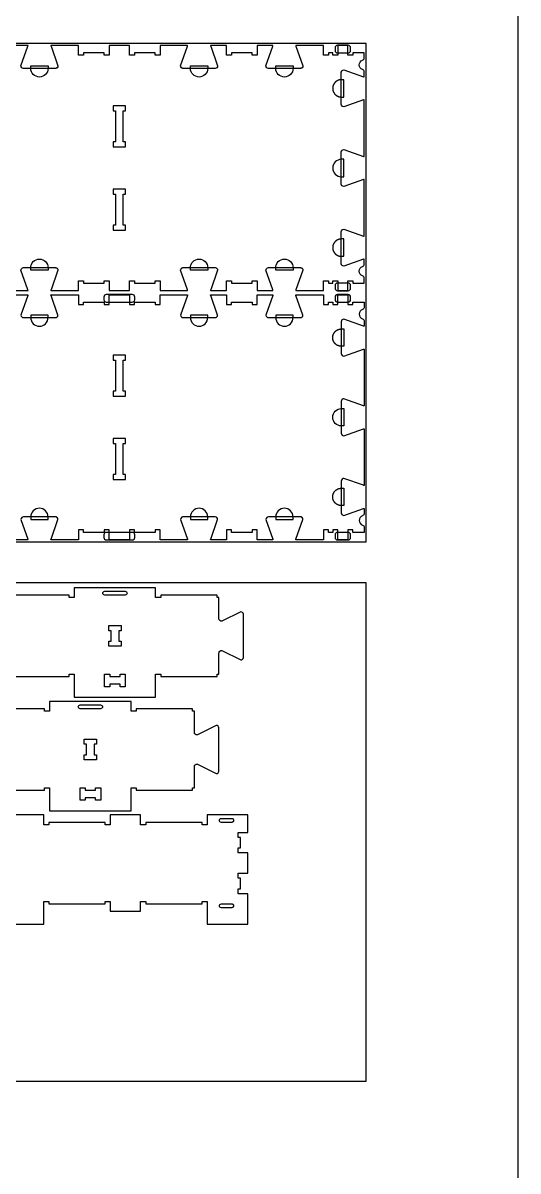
# Model space of a CAD drawing. Extents: x 0 to 4485, y 0 to 10771.
# Drawn here: x 1971 to 3183, y 2810 to 5619 of the extents above; entities that cross this region are included whole.
import ezdxf

# ---------------------------------------------------------------- set-up
doc = ezdxf.new("R2010")
doc.units = 0
for name, color, linetype in [('0_SHEET_SPRUCEPLY_2440X122', 1, 'CONTINUOUS'), ('3_ANYTOOL_CUTTHROUGH_INSID', 4, 'CONTINUOUS'), ('4_ANYTOOL_CUTTHROUGH_OUTSI', 5, 'CONTINUOUS'), ('5_ANYTOOL_HALF_MILL_9MM_IN', 3, 'CONTINUOUS'), ('DONOTCUT', 7, 'CONTINUOUS')]:
    doc.layers.add(name, color=color, linetype=linetype)

msp = doc.modelspace()

# ---------------------------------------------------------------- linework, layer by layer
at = {"layer": '0_SHEET_SPRUCEPLY_2440X122'}
for points in [[(371.7, 5569.4), (371.7, 4349.4), (2811.7, 4349.4), (2811.7, 5569.4)], [(371.7, 4249.4), (371.7, 3029.4), (2811.7, 3029.4), (2811.7, 4249.4)]]:
    msp.add_lwpolyline(points, close=True, dxfattribs=at)
at = {"layer": '3_ANYTOOL_CUTTHROUGH_INSID', "color": 4}
for points in [[(2221.7, 5416.7), (2191.5, 5416.7), (2191.5, 5404.2), (2197.5, 5404.2), (2197.5, 5328.7), (2191.5, 5328.7), (2191.5, 5316.2), (2222, 5316.2), (2222, 5328.7), (2216, 5328.7), (2216, 5404.2), (2222, 5404.2), (2222, 5416.7)], [(2191.7, 5112.2), (2222, 5112.2), (2222, 5124.7), (2216, 5124.7), (2216, 5200.2), (2222, 5200.2), (2222, 5212.7), (2191.5, 5212.7), (2191.5, 5200.2), (2197.5, 5200.2), (2197.5, 5124.7), (2191.5, 5124.7), (2191.5, 5112.2)], [(2191.5, 4806.4), (2191.5, 4794.2), (2197.5, 4794.2), (2197.5, 4718.7), (2191.5, 4718.7), (2191.5, 4706.2), (2222, 4706.2), (2222, 4718.7), (2216, 4718.7), (2216, 4794.2), (2222, 4794.2), (2222, 4806.7), (2191.5, 4806.7)], [(2222, 4502.4), (2222, 4514.7), (2216, 4514.7), (2216, 4590.2), (2222, 4590.2), (2222, 4602.7), (2191.5, 4602.7), (2191.5, 4590.2), (2197.5, 4590.2), (2197.5, 4514.7), (2191.5, 4514.7), (2191.5, 4502.2), (2222, 4502.2)], [(2186.7, 4106.6), (2186.7, 4132.1), (2180.7, 4132.1), (2180.7, 4144.6), (2211.2, 4144.6), (2211.2, 4132.1), (2205.2, 4132.1), (2205.2, 4106.6), (2211.2, 4106.6), (2211.2, 4094.1), (2180.7, 4094.1), (2180.7, 4106.6)], [(2208.7, 4001.1), (2183.2, 4001.1), (2183.2, 3995.1), (2170.7, 3995.1), (2170.7, 4025.6), (2183.2, 4025.6), (2183.2, 4019.6), (2208.7, 4019.6), (2208.7, 4025.6), (2221.2, 4025.6), (2221.2, 3995.1), (2208.7, 3995.1)], [(2126.6, 3828.6), (2126.6, 3854.1), (2120.6, 3854.1), (2120.6, 3866.6), (2151.1, 3866.6), (2151.1, 3854.1), (2145.1, 3854.1), (2145.1, 3828.6), (2151.1, 3828.6), (2151.1, 3816.1), (2120.6, 3816.1), (2120.6, 3828.6)], [(2148.6, 3723.1), (2123.1, 3723.1), (2123.1, 3717.1), (2110.6, 3717.1), (2110.6, 3747.6), (2123.1, 3747.6), (2123.1, 3741.6), (2148.6, 3741.6), (2148.6, 3747.6), (2161.1, 3747.6), (2161.1, 3717.1), (2148.6, 3717.1)]]:
    msp.add_lwpolyline(points, close=True, dxfattribs=at)
for points in [[(2171, 4228.6), (2221, 4228.6, -1), (2221, 4219.1), (2171, 4219.1, -1)], [(2110.8, 3950.6), (2160.8, 3950.6, -1), (2160.8, 3941.1), (2110.8, 3941.1, -1)], [(2456.7, 3672.6), (2482.4, 3672.6), (2482.5, 3672.6), (2482.6, 3672.6), (2482.7, 3672.6), (2482.8, 3672.6), (2482.9, 3672.6), (2483, 3672.6), (2483.1, 3672.5), (2483.2, 3672.5), (2483.3, 3672.5), (2483.4, 3672.5), (2483.5, 3672.4), (2483.6, 3672.4), (2483.7, 3672.4), (2483.8, 3672.3), (2483.9, 3672.3), (2484, 3672.3), (2484.1, 3672.2), (2484.2, 3672.2), (2484.3, 3672.1), (2484.4, 3672.1), (2484.5, 3672), (2484.5, 3671.9), (2484.6, 3671.9), (2484.7, 3671.8), (2484.8, 3671.7), (2484.9, 3671.7), (2485, 3671.6), (2485, 3671.5), (2485.1, 3671.4), (2485.2, 3671.3), (2485.3, 3671.3), (2485.3, 3671.2), (2485.4, 3671.1), (2485.5, 3671), (2485.6, 3670.9), (2485.6, 3670.8), (2485.7, 3670.7), (2485.7, 3670.6), (2485.8, 3670.5), (2485.8, 3670.4), (2485.9, 3670.3), (2485.9, 3670.2), (2486, 3670.1), (2486, 3670), (2486.1, 3669.9), (2486.1, 3669.8), (2486.2, 3669.7), (2486.2, 3669.6), (2486.2, 3669.5), (2486.3, 3669.4), (2486.3, 3669.3), (2486.3, 3669.2), (2486.3, 3669), (2486.4, 3668.9), (2486.4, 3668.8), (2486.4, 3668.7), (2486.4, 3668.6), (2486.4, 3668.5), (2486.4, 3668.4), (2486.4, 3668.3), (2486.4, 3668.2), (2486.4, 3668.1), (2486.5, 3668), (2486.5, 3667.9), (2486.5, 3667.8), (2486.4, 3667.6), (2486.4, 3667.5), (2486.4, 3667.4), (2486.4, 3667.3), (2486.4, 3667.2), (2486.4, 3667.1), (2486.4, 3667), (2486.4, 3666.9), (2486.4, 3666.8), (2486.3, 3666.7), (2486.3, 3666.6), (2486.3, 3666.5), (2486.3, 3666.4), (2486.2, 3666.2), (2486.2, 3666.1), (2486.2, 3666), (2486.1, 3665.9), (2486.1, 3665.8), (2486, 3665.7), (2486, 3665.6), (2485.9, 3665.5), (2485.9, 3665.4), (2485.8, 3665.3), (2485.8, 3665.2), (2485.7, 3665.1), (2485.7, 3665), (2485.6, 3664.9), (2485.6, 3664.8), (2485.5, 3664.7), (2485.4, 3664.6), (2485.3, 3664.5), (2485.3, 3664.5), (2485.2, 3664.4), (2485.1, 3664.3), (2485, 3664.2), (2485, 3664.1), (2484.9, 3664.1), (2484.8, 3664), (2484.7, 3663.9), (2484.6, 3663.9), (2484.5, 3663.8), (2484.5, 3663.7), (2484.4, 3663.7), (2484.3, 3663.6), (2484.2, 3663.6), (2484.1, 3663.5), (2484, 3663.5), (2483.9, 3663.4), (2483.8, 3663.4), (2483.7, 3663.3), (2483.6, 3663.3), (2483.5, 3663.3), (2483.4, 3663.2), (2483.3, 3663.2), (2483.2, 3663.2), (2483.1, 3663.2), (2483, 3663.2), (2482.9, 3663.1), (2482.8, 3663.1), (2482.7, 3663.1), (2482.6, 3663.1), (2482.5, 3663.1), (2482.4, 3663.1), (2456.7, 3663.1, -1)], [(2456.7, 3454.1, -1), (2456.7, 3463.6), (2482.4, 3463.6), (2482.5, 3463.6), (2482.6, 3463.6), (2482.7, 3463.6), (2482.8, 3463.6), (2482.9, 3463.6), (2483, 3463.6), (2483.1, 3463.5), (2483.2, 3463.5), (2483.3, 3463.5), (2483.4, 3463.5), (2483.5, 3463.4), (2483.6, 3463.4), (2483.7, 3463.4), (2483.8, 3463.3), (2483.9, 3463.3), (2484, 3463.3), (2484.1, 3463.2), (2484.2, 3463.2), (2484.3, 3463.1), (2484.4, 3463.1), (2484.5, 3463), (2484.5, 3462.9), (2484.6, 3462.9), (2484.7, 3462.8), (2484.8, 3462.7), (2484.9, 3462.7), (2485, 3462.6), (2485, 3462.5), (2485.1, 3462.4), (2485.2, 3462.3), (2485.3, 3462.3), (2485.3, 3462.2), (2485.4, 3462.1), (2485.5, 3462), (2485.6, 3461.9), (2485.6, 3461.8), (2485.7, 3461.7), (2485.7, 3461.6), (2485.8, 3461.5), (2485.8, 3461.4), (2485.9, 3461.3), (2485.9, 3461.2), (2486, 3461.1), (2486, 3461), (2486.1, 3460.9), (2486.1, 3460.8), (2486.2, 3460.7), (2486.2, 3460.6), (2486.2, 3460.5), (2486.3, 3460.4), (2486.3, 3460.3), (2486.3, 3460.2), (2486.3, 3460), (2486.4, 3459.9), (2486.4, 3459.8), (2486.4, 3459.7), (2486.4, 3459.6), (2486.4, 3459.5), (2486.4, 3459.4), (2486.4, 3459.3), (2486.4, 3459.2), (2486.4, 3459.1), (2486.5, 3459), (2486.5, 3458.9), (2486.5, 3458.8), (2486.4, 3458.6), (2486.4, 3458.5), (2486.4, 3458.4), (2486.4, 3458.3), (2486.4, 3458.2), (2486.4, 3458.1), (2486.4, 3458), (2486.4, 3457.9), (2486.4, 3457.8), (2486.3, 3457.7), (2486.3, 3457.6), (2486.3, 3457.5), (2486.3, 3457.4), (2486.2, 3457.2), (2486.2, 3457.1), (2486.2, 3457), (2486.1, 3456.9), (2486.1, 3456.8), (2486, 3456.7), (2486, 3456.6), (2485.9, 3456.5), (2485.9, 3456.4), (2485.8, 3456.3), (2485.8, 3456.2), (2485.7, 3456.1), (2485.7, 3456), (2485.6, 3455.9), (2485.6, 3455.8), (2485.5, 3455.7), (2485.4, 3455.6), (2485.3, 3455.5), (2485.3, 3455.5), (2485.2, 3455.4), (2485.1, 3455.3), (2485, 3455.2), (2485, 3455.1), (2484.9, 3455.1), (2484.8, 3455), (2484.7, 3454.9), (2484.6, 3454.9), (2484.5, 3454.8), (2484.5, 3454.7), (2484.4, 3454.7), (2484.3, 3454.6), (2484.2, 3454.6), (2484.1, 3454.5), (2484, 3454.5), (2483.9, 3454.4), (2483.8, 3454.4), (2483.7, 3454.3), (2483.6, 3454.3), (2483.5, 3454.3), (2483.4, 3454.2), (2483.3, 3454.2), (2483.2, 3454.2), (2483.1, 3454.2), (2483, 3454.2), (2482.9, 3454.1), (2482.8, 3454.1), (2482.7, 3454.1), (2482.6, 3454.1), (2482.5, 3454.1), (2482.4, 3454.1)]]:
    msp.add_lwpolyline(points, format="xyb", close=True, dxfattribs=at)
at = {"layer": '4_ANYTOOL_CUTTHROUGH_OUTSI', "color": 5}
for points in [[(1965.9, 5514.5), (1982.8, 5562.8), (1982.8, 5562.8, 0.061485), (1983.1, 5564.2), (1944.5, 5564.2)], [(1965.9, 5014.4, -0.414214), (1972.2, 5020.7), (2050.2, 5020.7), (2050.3, 5020.7), (2050.5, 5020.7), (2050.6, 5020.7), (2050.8, 5020.6), (2050.9, 5020.6), (2051.1, 5020.6), (2051.2, 5020.6), (2051.4, 5020.6), (2051.5, 5020.5), (2051.7, 5020.5), (2051.8, 5020.4), (2052, 5020.4), (2052.1, 5020.4), (2052.3, 5020.3), (2052.4, 5020.3), (2052.5, 5020.2), (2052.7, 5020.1), (2052.8, 5020.1), (2053, 5020), (2053.1, 5019.9), (2053.2, 5019.9), (2053.4, 5019.8), (2053.5, 5019.7), (2053.6, 5019.6), (2053.8, 5019.5), (2053.9, 5019.4), (2054, 5019.3), (2054.1, 5019.2), (2054.2, 5019.1), (2054.4, 5019), (2054.5, 5018.9), (2054.6, 5018.8, -0.198912), (2056.4, 5014.4), (2056.4, 5014.4), (2056.4, 5014.3), (2039.5, 4966.1), (2039.5, 4966.1, 0.061485), (2039.3, 4964.7), (2106.5, 4964.7), (2106.5, 4988.7), (2119, 4988.7), (2119, 4982.7), (2169.5, 4982.7), (2169.5, 4988.7), (2182, 4988.7), (2182, 4964.7), (2231.5, 4964.7), (2231.5, 4988.7), (2244, 4988.7), (2244, 4982.7), (2294.5, 4982.7), (2294.5, 4988.7), (2307, 4988.7), (2307, 4964.7), (2374.1, 4964.7), (2374.1, 4964.7, 0.061485), (2373.9, 4966.1), (2357, 5014.3), (2357, 5014.4), (2357, 5014.4), (2357, 5014.4, -0.198912), (2358.8, 5018.8), (2358.9, 5018.9), (2359, 5019), (2359.2, 5019.1), (2359.3, 5019.2), (2359.4, 5019.3), (2359.5, 5019.4), (2359.6, 5019.5), (2359.8, 5019.6), (2359.9, 5019.7), (2360, 5019.8), (2360.2, 5019.9), (2360.3, 5019.9), (2360.4, 5020), (2360.6, 5020.1), (2360.7, 5020.1), (2360.9, 5020.2), (2361, 5020.3), (2361.1, 5020.3), (2361.3, 5020.4), (2361.4, 5020.4), (2361.6, 5020.4), (2361.7, 5020.5), (2361.9, 5020.5), (2362, 5020.6), (2362.2, 5020.6), (2362.3, 5020.6), (2362.5, 5020.6), (2362.6, 5020.6), (2362.8, 5020.7), (2362.9, 5020.7), (2363.1, 5020.7), (2363.2, 5020.7), (2441.2, 5020.7, -0.414214), (2447.5, 5014.4), (2447.5, 5014.4), (2447.5, 5014.3), (2430.6, 4966.1), (2430.6, 4966.1, 0.061485), (2430.4, 4964.7), (2469, 4964.7), (2469, 4988.7), (2481.5, 4988.7), (2481.5, 4982.7), (2532, 4982.7), (2532, 4988.7), (2544.5, 4988.7), (2544.5, 4988.4), (2544.5, 4964.7), (2583.1, 4964.7), (2583.1, 4964.7, 0.061485), (2582.8, 4966.1), (2565.9, 5014.3), (2565.9, 5014.4), (2565.9, 5014.4), (2565.9, 5014.4, -0.414214), (2572.2, 5020.7), (2650.2, 5020.7), (2650.3, 5020.7), (2650.5, 5020.7), (2650.6, 5020.7), (2650.8, 5020.6), (2650.9, 5020.6), (2651.1, 5020.6), (2651.2, 5020.6), (2651.4, 5020.6), (2651.5, 5020.5), (2651.7, 5020.5), (2651.8, 5020.4), (2652, 5020.4), (2652.1, 5020.4), (2652.3, 5020.3), (2652.4, 5020.3), (2652.5, 5020.2), (2652.7, 5020.1), (2652.8, 5020.1), (2653, 5020), (2653.1, 5019.9), (2653.2, 5019.9), (2653.4, 5019.8), (2653.5, 5019.7), (2653.6, 5019.6), (2653.8, 5019.5), (2653.9, 5019.4), (2654, 5019.3), (2654.1, 5019.2), (2654.2, 5019.1), (2654.4, 5019), (2654.5, 5018.9), (2654.6, 5018.8, -0.198912), (2656.4, 5014.4), (2656.4, 5014.4), (2656.4, 5014.3), (2639.5, 4966.1), (2639.5, 4966.1, 0.061485), (2639.3, 4964.7), (2706.5, 4964.7), (2706.5, 4988.7), (2718.7, 4988.7), (2719, 4988.7), (2719, 4982.7), (2729.5, 4982.7), (2729.5, 4988.7), (2741.7, 4988.7), (2742, 4988.7), (2742, 4964.7), (2766.5, 4964.7), (2766.5, 4988.7), (2779, 4988.7), (2779, 4982.7), (2806.5, 4982.7), (2806.5, 4995.1), (2806.5, 4995.1, 0.317837), (2802.6, 5000.5, -0.707107), (2802.6, 5023.6, 0.317837), (2806.5, 5029), (2806.5, 5041.4, 0.061485), (2805.1, 5041.2), (2756.8, 5024.3), (2756.7, 5024.3), (2756.7, 5024.3), (2756.7, 5024.3, -0.198912), (2752.3, 5026.1), (2752.2, 5026.2), (2752.1, 5026.3), (2752, 5026.4), (2751.9, 5026.5), (2751.8, 5026.7), (2751.7, 5026.8), (2751.6, 5026.9), (2751.5, 5027), (2751.4, 5027.2), (2751.3, 5027.3), (2751.3, 5027.4), (2751.2, 5027.6), (2751.1, 5027.7), (2751.1, 5027.8), (2751, 5028), (2750.9, 5028.1), (2750.9, 5028.3), (2750.8, 5028.4), (2750.8, 5028.6), (2750.7, 5028.7), (2750.7, 5028.9), (2750.6, 5029), (2750.6, 5029.2), (2750.6, 5029.3), (2750.5, 5029.5), (2750.5, 5029.6), (2750.5, 5029.8), (2750.5, 5029.9), (2750.5, 5030.1), (2750.5, 5030.2), (2750.5, 5030.4), (2750.5, 5030.5), (2750.5, 5108.5, -0.414214), (2756.7, 5114.8), (2756.7, 5114.8), (2756.8, 5114.8), (2805.1, 5097.9), (2805.1, 5097.9, 0.061485), (2806.5, 5097.6), (2806.5, 5236.3, 0.061485), (2805.1, 5236.1), (2756.8, 5219.2), (2756.7, 5219.2), (2756.7, 5219.2), (2756.7, 5219.2, -0.198912), (2752.3, 5221), (2752.2, 5221.1), (2752.1, 5221.2), (2752, 5221.3), (2751.9, 5221.4), (2751.8, 5221.6), (2751.7, 5221.7), (2751.6, 5221.8), (2751.5, 5221.9), (2751.4, 5222.1), (2751.3, 5222.2), (2751.3, 5222.3), (2751.2, 5222.5), (2751.1, 5222.6), (2751.1, 5222.7), (2751, 5222.9), (2750.9, 5223), (2750.9, 5223.2), (2750.8, 5223.3), (2750.8, 5223.5), (2750.7, 5223.6), (2750.7, 5223.8), (2750.6, 5223.9), (2750.6, 5224.1), (2750.6, 5224.2), (2750.5, 5224.4), (2750.5, 5224.5), (2750.5, 5224.7), (2750.5, 5224.8), (2750.5, 5225), (2750.5, 5225.1), (2750.5, 5225.3), (2750.5, 5225.4), (2750.5, 5303.4), (2750.5, 5303.6), (2750.5, 5303.7), (2750.5, 5303.9), (2750.5, 5304), (2750.5, 5304.2), (2750.5, 5304.3), (2750.5, 5304.5), (2750.6, 5304.6), (2750.6, 5304.8), (2750.6, 5304.9), (2750.7, 5305.1), (2750.7, 5305.2), (2750.8, 5305.4), (2750.8, 5305.5), (2750.9, 5305.7), (2750.9, 5305.8), (2751, 5306), (2751.1, 5306.1), (2751.1, 5306.2), (2751.2, 5306.4), (2751.3, 5306.5), (2751.3, 5306.6), (2751.4, 5306.8), (2751.5, 5306.9), (2751.6, 5307), (2751.7, 5307.2), (2751.8, 5307.3), (2751.9, 5307.4), (2752, 5307.5), (2752.1, 5307.6), (2752.2, 5307.7), (2752.3, 5307.8, -0.198912), (2756.7, 5309.7), (2756.7, 5309.7), (2756.8, 5309.7), (2805.1, 5292.8), (2805.1, 5292.8, 0.061485), (2806.5, 5292.5), (2806.5, 5431.2, 0.061485), (2805.1, 5431), (2756.8, 5414.1), (2756.7, 5414.1), (2756.7, 5414.1), (2756.7, 5414.1, -0.414214), (2750.5, 5420.3), (2750.5, 5498.3), (2750.5, 5498.5), (2750.5, 5498.6), (2750.5, 5498.8), (2750.5, 5498.9), (2750.5, 5499.1), (2750.5, 5499.2), (2750.5, 5499.4), (2750.6, 5499.5), (2750.6, 5499.7), (2750.6, 5499.8), (2750.7, 5500), (2750.7, 5500.1), (2750.8, 5500.3), (2750.8, 5500.4), (2750.9, 5500.6), (2750.9, 5500.7), (2751, 5500.9), (2751.1, 5501), (2751.1, 5501.1), (2751.2, 5501.3), (2751.3, 5501.4), (2751.3, 5501.5), (2751.4, 5501.7), (2751.5, 5501.8), (2751.6, 5501.9), (2751.7, 5502.1), (2751.8, 5502.2), (2751.9, 5502.3), (2752, 5502.4), (2752.1, 5502.5), (2752.2, 5502.6), (2752.3, 5502.7, -0.198912), (2756.7, 5504.6), (2756.7, 5504.6), (2756.8, 5504.6), (2805.1, 5487.7), (2805.1, 5487.7, 0.061485), (2806.5, 5487.4), (2806.5, 5499.8, 0.317837), (2802.6, 5505.2, -0.707107), (2802.6, 5528.3, 0.317837), (2806.5, 5533.8), (2806.5, 5546.2), (2779, 5546.2), (2779, 5540.2), (2778.7, 5540.2), (2766.7, 5540.2), (2766.5, 5540.2), (2766.5, 5564.2), (2742, 5564.2), (2742, 5540.2), (2729.5, 5540.2), (2729.5, 5546.2), (2719, 5546.2), (2719, 5540.2), (2706.7, 5540.2), (2706.5, 5540.2), (2706.5, 5564.2), (2639.3, 5564.2), (2639.3, 5564.2, 0.061485), (2639.5, 5562.8), (2656.4, 5514.5), (2656.4, 5514.5), (2656.4, 5514.4), (2656.4, 5514.4, -0.198912), (2654.6, 5510), (2654.5, 5509.9), (2654.4, 5509.8), (2654.2, 5509.7), (2654.1, 5509.6), (2654, 5509.5), (2653.9, 5509.4), (2653.8, 5509.3), (2653.6, 5509.2), (2653.5, 5509.1), (2653.4, 5509.1), (2653.2, 5509), (2653.1, 5508.9), (2653, 5508.8), (2652.8, 5508.8), (2652.7, 5508.7), (2652.5, 5508.6), (2652.4, 5508.6), (2652.3, 5508.5), (2652.1, 5508.5), (2652, 5508.4), (2651.8, 5508.4), (2651.7, 5508.4), (2651.5, 5508.3), (2651.4, 5508.3), (2651.2, 5508.3), (2651.1, 5508.2), (2650.9, 5508.2), (2650.8, 5508.2), (2650.6, 5508.2), (2650.5, 5508.2), (2650.3, 5508.2), (2650.2, 5508.2), (2572.2, 5508.2, -0.414214), (2565.9, 5514.4), (2565.9, 5514.5), (2565.9, 5514.5), (2582.8, 5562.8), (2582.8, 5562.8, 0.061485), (2583.1, 5564.2), (2544.5, 5564.2), (2544.5, 5540.2), (2532, 5540.2), (2532, 5546.2), (2481.5, 5546.2), (2481.5, 5540.2), (2469, 5540.2), (2469, 5564.2), (2430.4, 5564.2), (2430.4, 5564.2, 0.061485), (2430.6, 5562.8), (2447.5, 5514.5), (2447.5, 5514.5), (2447.5, 5514.4), (2447.5, 5514.4, -0.414214), (2441.2, 5508.2), (2363.2, 5508.2), (2363.1, 5508.2), (2362.9, 5508.2), (2362.8, 5508.2), (2362.6, 5508.2), (2362.5, 5508.2), (2362.3, 5508.2), (2362.2, 5508.3), (2362, 5508.3), (2361.9, 5508.3), (2361.7, 5508.4), (2361.6, 5508.4), (2361.4, 5508.4), (2361.3, 5508.5), (2361.1, 5508.5), (2361, 5508.6), (2360.9, 5508.6), (2360.7, 5508.7), (2360.6, 5508.8), (2360.4, 5508.8), (2360.3, 5508.9), (2360.2, 5509), (2360, 5509.1), (2359.9, 5509.1), (2359.8, 5509.2), (2359.6, 5509.3), (2359.5, 5509.4), (2359.4, 5509.5), (2359.3, 5509.6), (2359.2, 5509.7), (2359, 5509.8), (2358.9, 5509.9), (2358.8, 5510, -0.198912), (2357, 5514.4), (2357, 5514.5), (2357, 5514.5), (2373.9, 5562.8), (2373.9, 5562.8, 0.061485), (2374.1, 5564.2), (2356.7, 5564.2), (2307, 5564.2), (2307, 5540.2), (2294.5, 5540.2), (2294.5, 5546.2), (2244, 5546.2), (2244, 5540.2), (2231.5, 5540.2), (2231.5, 5564.2), (2182, 5564.2), (2182, 5540.2), (2169.5, 5540.2), (2169.5, 5546.2), (2119, 5546.2), (2119, 5540.2), (2106.5, 5540.2), (2106.5, 5564.2), (2056.7, 5564.2), (2039.3, 5564.2), (2039.3, 5564.2, 0.061485), (2039.5, 5562.8), (2056.4, 5514.5), (2056.4, 5514.5), (2056.4, 5514.4), (2056.4, 5514.4, -0.198912), (2054.6, 5510), (2054.5, 5509.9), (2054.4, 5509.8), (2054.2, 5509.7), (2054.1, 5509.6), (2054, 5509.5), (2053.9, 5509.4), (2053.8, 5509.3), (2053.6, 5509.2), (2053.5, 5509.1), (2053.4, 5509.1), (2053.2, 5509), (2053.1, 5508.9), (2053, 5508.8), (2052.8, 5508.8), (2052.7, 5508.7), (2052.5, 5508.6), (2052.4, 5508.6), (2052.3, 5508.5), (2052.1, 5508.5), (2052, 5508.4), (2051.8, 5508.4), (2051.7, 5508.4), (2051.5, 5508.3), (2051.4, 5508.3), (2051.2, 5508.3), (2051.1, 5508.2), (2050.9, 5508.2), (2050.8, 5508.2), (2050.6, 5508.2), (2050.5, 5508.2), (2050.3, 5508.2), (2050.2, 5508.2), (1972.2, 5508.2, -0.414214), (1965.9, 5514.4)], [(1944.5, 4964.7), (1983.1, 4964.7), (1983.1, 4964.7, 0.061485), (1982.8, 4966.1), (1965.9, 5014.3)], [(1944.5, 4954.2), (1983.1, 4954.2), (1983.1, 4954.2, -0.061485), (1982.8, 4952.8), (1965.9, 4904.5)], [(1965.9, 4904.4, 0.414214), (1972.2, 4898.2), (2050.2, 4898.2), (2050.3, 4898.2), (2050.5, 4898.2), (2050.6, 4898.2), (2050.8, 4898.2), (2050.9, 4898.2), (2051.1, 4898.2), (2051.2, 4898.3), (2051.4, 4898.3), (2051.5, 4898.3), (2051.7, 4898.4), (2051.8, 4898.4), (2052, 4898.4), (2052.1, 4898.5), (2052.3, 4898.5), (2052.4, 4898.6), (2052.5, 4898.6), (2052.7, 4898.7), (2052.8, 4898.8), (2053, 4898.8), (2053.1, 4898.9), (2053.2, 4899), (2053.4, 4899.1), (2053.5, 4899.1), (2053.6, 4899.2), (2053.8, 4899.3), (2053.9, 4899.4), (2054, 4899.5), (2054.1, 4899.6), (2054.2, 4899.7), (2054.4, 4899.8), (2054.5, 4899.9), (2054.6, 4900, 0.198912), (2056.4, 4904.4), (2056.4, 4904.5), (2056.4, 4904.5), (2039.5, 4952.8), (2039.5, 4952.8, -0.061485), (2039.3, 4954.2), (2106.5, 4954.2), (2106.5, 4930.2), (2119, 4930.2), (2119, 4936.2), (2169.5, 4936.2), (2169.5, 4930.2), (2182, 4930.2), (2182, 4954.2), (2231.5, 4954.2), (2231.5, 4930.2), (2244, 4930.2), (2244, 4936.2), (2294.5, 4936.2), (2294.5, 4930.2), (2307, 4930.2), (2307, 4954.2), (2374.1, 4954.2), (2374.1, 4954.2, -0.061485), (2373.9, 4952.8), (2357, 4904.5), (2357, 4904.5), (2357, 4904.4), (2357, 4904.4, 0.198912), (2358.8, 4900), (2358.9, 4899.9), (2359, 4899.8), (2359.2, 4899.7), (2359.3, 4899.6), (2359.4, 4899.5), (2359.5, 4899.4), (2359.6, 4899.3), (2359.8, 4899.2), (2359.9, 4899.1), (2360, 4899.1), (2360.2, 4899), (2360.3, 4898.9), (2360.4, 4898.8), (2360.6, 4898.8), (2360.7, 4898.7), (2360.9, 4898.6), (2361, 4898.6), (2361.1, 4898.5), (2361.3, 4898.5), (2361.4, 4898.4), (2361.6, 4898.4), (2361.7, 4898.4), (2361.9, 4898.3), (2362, 4898.3), (2362.2, 4898.3), (2362.3, 4898.2), (2362.5, 4898.2), (2362.6, 4898.2), (2362.8, 4898.2), (2362.9, 4898.2), (2363.1, 4898.2), (2363.2, 4898.2), (2441.2, 4898.2, 0.414214), (2447.5, 4904.4), (2447.5, 4904.5), (2447.5, 4904.5), (2430.6, 4952.8), (2430.6, 4952.8, -0.061485), (2430.4, 4954.2), (2469, 4954.2), (2469, 4930.2), (2481.5, 4930.2), (2481.5, 4936.2), (2532, 4936.2), (2532, 4930.2), (2544.5, 4930.2), (2544.5, 4954.2), (2583.1, 4954.2), (2583.1, 4954.2, -0.061485), (2582.8, 4952.8), (2565.9, 4904.5), (2565.9, 4904.5), (2565.9, 4904.4), (2565.9, 4904.4, 0.414214), (2572.2, 4898.2), (2650.2, 4898.2), (2650.3, 4898.2), (2650.5, 4898.2), (2650.6, 4898.2), (2650.8, 4898.2), (2650.9, 4898.2), (2651.1, 4898.2), (2651.2, 4898.3), (2651.4, 4898.3), (2651.5, 4898.3), (2651.7, 4898.4), (2651.8, 4898.4), (2652, 4898.4), (2652.1, 4898.5), (2652.3, 4898.5), (2652.4, 4898.6), (2652.5, 4898.6), (2652.7, 4898.7), (2652.8, 4898.8), (2653, 4898.8), (2653.1, 4898.9), (2653.2, 4899), (2653.4, 4899.1), (2653.5, 4899.1), (2653.6, 4899.2), (2653.8, 4899.3), (2653.9, 4899.4), (2654, 4899.5), (2654.1, 4899.6), (2654.2, 4899.7), (2654.4, 4899.8), (2654.5, 4899.9), (2654.6, 4900, 0.198912), (2656.4, 4904.4), (2656.4, 4904.5), (2656.4, 4904.5), (2639.5, 4952.8), (2639.5, 4952.8, -0.061485), (2639.3, 4954.2), (2706.5, 4954.2), (2706.5, 4930.2), (2718.7, 4930.2), (2719, 4930.2), (2719, 4936.2), (2729.5, 4936.2), (2729.5, 4930.2), (2741.7, 4930.2), (2742, 4930.2), (2742, 4954.2), (2766.5, 4954.2), (2766.5, 4930.2), (2779, 4930.2), (2779, 4936.2), (2806.5, 4936.2), (2806.5, 4923.8), (2806.5, 4923.8, -0.317837), (2802.6, 4918.3, 0.707107), (2802.6, 4895.2, -0.317837), (2806.5, 4889.8), (2806.5, 4877.4, -0.061485), (2805.1, 4877.7), (2756.8, 4894.6), (2756.7, 4894.6), (2756.7, 4894.6), (2756.7, 4894.6, 0.198912), (2752.3, 4892.7), (2752.2, 4892.6), (2752.1, 4892.5), (2752, 4892.4), (2751.9, 4892.3), (2751.8, 4892.2), (2751.7, 4892.1), (2751.6, 4891.9), (2751.5, 4891.8), (2751.4, 4891.7), (2751.3, 4891.5), (2751.3, 4891.4), (2751.2, 4891.3), (2751.1, 4891.1), (2751.1, 4891), (2751, 4890.9), (2750.9, 4890.7), (2750.9, 4890.6), (2750.8, 4890.4), (2750.8, 4890.3), (2750.7, 4890.1), (2750.7, 4890), (2750.6, 4889.8), (2750.6, 4889.7), (2750.6, 4889.5), (2750.5, 4889.4), (2750.5, 4889.2), (2750.5, 4889.1), (2750.5, 4888.9), (2750.5, 4888.8), (2750.5, 4888.6), (2750.5, 4888.5), (2750.5, 4888.3), (2750.5, 4810.3, 0.414214), (2756.7, 4804.1), (2756.7, 4804.1), (2756.8, 4804.1), (2805.1, 4821), (2805.1, 4821, -0.061485), (2806.5, 4821.2), (2806.5, 4682.5, -0.061485), (2805.1, 4682.8), (2756.8, 4699.7), (2756.7, 4699.7), (2756.7, 4699.7), (2756.7, 4699.7, 0.198912), (2752.3, 4697.8), (2752.2, 4697.7), (2752.1, 4697.6), (2752, 4697.5), (2751.9, 4697.4), (2751.8, 4697.3), (2751.7, 4697.2), (2751.6, 4697), (2751.5, 4696.9), (2751.4, 4696.8), (2751.3, 4696.6), (2751.3, 4696.5), (2751.2, 4696.4), (2751.1, 4696.2), (2751.1, 4696.1), (2751, 4696), (2750.9, 4695.8), (2750.9, 4695.7), (2750.8, 4695.5), (2750.8, 4695.4), (2750.7, 4695.2), (2750.7, 4695.1), (2750.6, 4694.9), (2750.6, 4694.8), (2750.6, 4694.6), (2750.5, 4694.5), (2750.5, 4694.3), (2750.5, 4694.2), (2750.5, 4694), (2750.5, 4693.9), (2750.5, 4693.7), (2750.5, 4693.6), (2750.5, 4693.4), (2750.5, 4615.4), (2750.5, 4615.3), (2750.5, 4615.1), (2750.5, 4615), (2750.5, 4614.8), (2750.5, 4614.7), (2750.5, 4614.5), (2750.5, 4614.4), (2750.6, 4614.2), (2750.6, 4614.1), (2750.6, 4613.9), (2750.7, 4613.8), (2750.7, 4613.6), (2750.8, 4613.5), (2750.8, 4613.3), (2750.9, 4613.2), (2750.9, 4613), (2751, 4612.9), (2751.1, 4612.7), (2751.1, 4612.6), (2751.2, 4612.5), (2751.3, 4612.3), (2751.3, 4612.2), (2751.4, 4612.1), (2751.5, 4611.9), (2751.6, 4611.8), (2751.7, 4611.7), (2751.8, 4611.6), (2751.9, 4611.4), (2752, 4611.3), (2752.1, 4611.2), (2752.2, 4611.1), (2752.3, 4611, 0.198912), (2756.7, 4609.2), (2756.7, 4609.2), (2756.8, 4609.2), (2805.1, 4626.1), (2805.1, 4626.1, -0.061485), (2806.5, 4626.3), (2806.5, 4487.6, -0.061485), (2805.1, 4487.9), (2756.8, 4504.8), (2756.7, 4504.8), (2756.7, 4504.8), (2756.7, 4504.8, 0.414214), (2750.5, 4498.5), (2750.5, 4420.5), (2750.5, 4420.4), (2750.5, 4420.2), (2750.5, 4420.1), (2750.5, 4419.9), (2750.5, 4419.8), (2750.5, 4419.6), (2750.5, 4419.5), (2750.6, 4419.3), (2750.6, 4419.2), (2750.6, 4419), (2750.7, 4418.9), (2750.7, 4418.7), (2750.8, 4418.6), (2750.8, 4418.4), (2750.9, 4418.3), (2750.9, 4418.1), (2751, 4418), (2751.1, 4417.8), (2751.1, 4417.7), (2751.2, 4417.6), (2751.3, 4417.4), (2751.3, 4417.3), (2751.4, 4417.2), (2751.5, 4417), (2751.6, 4416.9), (2751.7, 4416.8), (2751.8, 4416.7), (2751.9, 4416.5), (2752, 4416.4), (2752.1, 4416.3), (2752.2, 4416.2), (2752.3, 4416.1, 0.198912), (2756.7, 4414.3), (2756.7, 4414.3), (2756.8, 4414.3), (2805.1, 4431.2), (2805.1, 4431.2, -0.061485), (2806.5, 4431.4), (2806.5, 4419, -0.317837), (2802.6, 4413.6, 0.707107), (2802.6, 4390.5, -0.317837), (2806.5, 4385.1), (2806.5, 4372.7), (2779, 4372.7), (2779, 4378.7), (2778.7, 4378.7), (2766.7, 4378.7), (2766.5, 4378.7), (2766.5, 4354.7), (2742, 4354.7), (2742, 4378.7), (2729.5, 4378.7), (2729.5, 4372.7), (2719, 4372.7), (2719, 4378.7), (2706.7, 4378.7), (2706.5, 4378.7), (2706.5, 4354.7), (2639.3, 4354.7), (2639.3, 4354.7, -0.061485), (2639.5, 4356.1), (2656.4, 4404.3), (2656.4, 4404.4), (2656.4, 4404.4), (2656.4, 4404.4, 0.198912), (2654.6, 4408.8), (2654.5, 4408.9), (2654.4, 4409), (2654.2, 4409.1), (2654.1, 4409.2), (2654, 4409.3), (2653.9, 4409.4), (2653.8, 4409.5), (2653.6, 4409.6), (2653.5, 4409.7), (2653.4, 4409.8), (2653.2, 4409.9), (2653.1, 4409.9), (2653, 4410), (2652.8, 4410.1), (2652.7, 4410.1), (2652.5, 4410.2), (2652.4, 4410.3), (2652.3, 4410.3), (2652.1, 4410.4), (2652, 4410.4), (2651.8, 4410.4), (2651.7, 4410.5), (2651.5, 4410.5), (2651.4, 4410.6), (2651.2, 4410.6), (2651.1, 4410.6), (2650.9, 4410.6), (2650.8, 4410.6), (2650.6, 4410.7), (2650.5, 4410.7), (2650.3, 4410.7), (2650.2, 4410.7), (2572.2, 4410.7, 0.414214), (2565.9, 4404.4), (2565.9, 4404.4), (2565.9, 4404.3), (2582.8, 4356.1), (2582.8, 4356.1, -0.061485), (2583.1, 4354.7), (2544.5, 4354.7), (2544.5, 4378.7), (2532, 4378.7), (2532, 4372.7), (2481.5, 4372.7), (2481.5, 4378.7), (2469, 4378.7), (2469, 4378.4), (2469, 4354.7), (2430.4, 4354.7), (2430.4, 4354.7, -0.061485), (2430.6, 4356.1), (2447.5, 4404.3), (2447.5, 4404.4), (2447.5, 4404.4), (2447.5, 4404.4, 0.414214), (2441.2, 4410.7), (2363.2, 4410.7), (2363.1, 4410.7), (2362.9, 4410.7), (2362.8, 4410.7), (2362.6, 4410.6), (2362.5, 4410.6), (2362.3, 4410.6), (2362.2, 4410.6), (2362, 4410.6), (2361.9, 4410.5), (2361.7, 4410.5), (2361.6, 4410.4), (2361.4, 4410.4), (2361.3, 4410.4), (2361.1, 4410.3), (2361, 4410.3), (2360.9, 4410.2), (2360.7, 4410.1), (2360.6, 4410.1), (2360.4, 4410), (2360.3, 4409.9), (2360.2, 4409.9), (2360, 4409.8), (2359.9, 4409.7), (2359.8, 4409.6), (2359.6, 4409.5), (2359.5, 4409.4), (2359.4, 4409.3), (2359.3, 4409.2), (2359.2, 4409.1), (2359, 4409), (2358.9, 4408.9), (2358.8, 4408.8, 0.198912), (2357, 4404.4), (2357, 4404.4), (2357, 4404.3), (2373.9, 4356.1), (2373.9, 4356.1, -0.061485), (2374.1, 4354.7), (2356.7, 4354.7), (2307, 4354.7), (2307, 4378.7), (2294.5, 4378.7), (2294.5, 4372.7), (2244, 4372.7), (2244, 4378.7), (2231.5, 4378.7), (2231.5, 4354.7), (2182, 4354.7), (2182, 4378.7), (2181.7, 4378.7), (2169.5, 4378.7), (2169.5, 4372.7), (2119, 4372.7), (2119, 4378.7), (2106.5, 4378.7), (2106.5, 4354.7), (2039.3, 4354.7), (2039.3, 4354.7, -0.061485), (2039.5, 4356.1), (2056.4, 4404.3), (2056.4, 4404.4), (2056.4, 4404.4), (2056.4, 4404.4, 0.198912), (2054.6, 4408.8), (2054.5, 4408.9), (2054.4, 4409), (2054.2, 4409.1), (2054.1, 4409.2), (2054, 4409.3), (2053.9, 4409.4), (2053.8, 4409.5), (2053.6, 4409.6), (2053.5, 4409.7), (2053.4, 4409.8), (2053.2, 4409.9), (2053.1, 4409.9), (2053, 4410), (2052.8, 4410.1), (2052.7, 4410.1), (2052.5, 4410.2), (2052.4, 4410.3), (2052.3, 4410.3), (2052.1, 4410.4), (2052, 4410.4), (2051.8, 4410.4), (2051.7, 4410.5), (2051.5, 4410.5), (2051.4, 4410.6), (2051.2, 4410.6), (2051.1, 4410.6), (2050.9, 4410.6), (2050.8, 4410.6), (2050.6, 4410.7), (2050.5, 4410.7), (2050.3, 4410.7), (2050.2, 4410.7), (1972.2, 4410.7, 0.414214), (1965.9, 4404.4)], [(1965.9, 4404.3), (1982.8, 4356.1), (1982.8, 4356.1, -0.061485), (1983.1, 4354.7), (1944.5, 4354.7)], [(1945.7, 4019.6), (2083.7, 4019.6), (2083.7, 4025.6), (2096, 4025.6), (2096.2, 4025.6), (2096.2, 3969.6), (2295.7, 3969.6), (2295.7, 4025.6), (2308.2, 4025.6), (2308.2, 4019.6), (2446.2, 4019.6), (2446.2, 4025.6), (2450.7, 4025.6), (2450.7, 4077.3), (2450.7, 4077.3, -0.220464), (2452.9, 4082, -0.220464), (2458, 4083.4), (2458, 4083.4), (2458.1, 4083.4), (2504.1, 4060.8), (2504.1, 4060.8, 0.461531), (2510.7, 4066.4), (2510.7, 4172.3, 0.461531), (2504.1, 4178), (2458.1, 4155.3), (2458, 4155.3), (2458, 4155.3), (2458, 4155.3, -0.220464), (2452.9, 4156.7, -0.220464), (2450.7, 4161.4), (2450.7, 4213.1), (2446.2, 4213.1), (2446.2, 4219.1), (2308.2, 4219.1), (2308.2, 4213.1), (2295.7, 4213.1), (2295.7, 4237.1), (2096.2, 4237.1), (2096.2, 4213.1), (2083.7, 4213.1), (2083.7, 4219.1), (1945.7, 4219.1)], [(1885.6, 3741.6), (2023.6, 3741.6), (2023.6, 3747.6), (2023.8, 3747.6), (2035.8, 3747.6), (2036.1, 3747.6), (2036.1, 3691.6), (2235.6, 3691.6), (2235.6, 3747.6), (2235.8, 3747.6), (2247.8, 3747.6), (2248.1, 3747.6), (2248.1, 3741.6), (2386.1, 3741.6), (2386.1, 3747.6), (2390.6, 3747.6), (2390.6, 3799.3), (2390.6, 3799.3, -0.463455), (2397.9, 3805.4), (2397.9, 3805.4), (2397.9, 3805.4), (2443.9, 3782.8), (2443.9, 3782.8, 0.461531), (2450.6, 3788.4), (2450.6, 3894.3, 0.461531), (2443.9, 3900), (2397.9, 3877.3), (2397.9, 3877.3), (2397.9, 3877.3), (2397.9, 3877.3, -0.463455), (2390.6, 3883.4), (2390.6, 3935.1), (2386.1, 3935.1), (2386.1, 3941.1), (2248.1, 3941.1), (2248.1, 3935.1), (2235.6, 3935.1), (2235.6, 3959.1), (2036.1, 3959.1), (2036.1, 3935.1), (2023.6, 3935.1), (2023.6, 3941.1), (1885.6, 3941.1)]]:
    msp.add_lwpolyline(points, format="xyb", dxfattribs=at)
msp.add_lwpolyline([(1822, 3413.6), (2021.5, 3413.6), (2021.5, 3469.6), (2034, 3469.6), (2034, 3463.6), (2172, 3463.6), (2172, 3469.6), (2184.5, 3469.6), (2184.5, 3445.6), (2259, 3445.6), (2259, 3469.6), (2271.5, 3469.6), (2271.5, 3463.6), (2409.5, 3463.6), (2409.5, 3463.6), (2409.5, 3469.6), (2422, 3469.6), (2422, 3413.6), (2521.5, 3413.6), (2521.5, 3488.1), (2497.7, 3488.1), (2497.5, 3488.1), (2497.5, 3500.6), (2503.5, 3500.6), (2503.5, 3526.1), (2497.5, 3526.1), (2497.5, 3538.6), (2497.7, 3538.6), (2521.5, 3538.6), (2521.5, 3588.1), (2497.7, 3588.1), (2497.5, 3588.1), (2497.5, 3600.6), (2503.5, 3600.6), (2503.5, 3626.1), (2497.5, 3626.1), (2497.5, 3638.6), (2497.7, 3638.6), (2521.5, 3638.6), (2521.5, 3681.1), (2422, 3681.1), (2422, 3657.1), (2409.5, 3657.1), (2409.5, 3663.1), (2271.5, 3663.1), (2271.5, 3657.1), (2259, 3657.1), (2259, 3681.1), (2184.5, 3681.1), (2184.5, 3657.1), (2172, 3657.1), (2172, 3663.1), (2034, 3663.1), (2034, 3657.1), (2033.7, 3657.1), (2021.7, 3657.1), (2021.5, 3657.1), (2021.5, 3657.4), (2021.5, 3681.1), (1822, 3681.1)], dxfattribs=at)
at = {"layer": '5_ANYTOOL_HALF_MILL_9MM_IN'}
for points in [[(2741.1, 5564.7, 0.414214), (2735.1, 5558.7), (2735.1, 5552.2, 0.414214), (2741.1, 5546.2), (2767.3, 5546.2, 0.414214), (2773.3, 5552.2), (2773.3, 5558.7, 0.414214), (2767.3, 5564.7)], [(2032.4, 5508.4, -1), (1989.9, 5508.4), (1989.9, 5508.7), (1989.9, 5514.7), (2032.4, 5514.7), (2032.4, 5508.7), (2032.4, 5508.4)], [(2423.5, 5508.4, -1), (2381, 5508.4), (2381, 5508.7), (2381, 5514.7), (2423.5, 5514.7), (2423.5, 5508.7), (2423.5, 5508.4)], [(2632.4, 5508.4, -1), (2589.9, 5508.4), (2589.9, 5508.7), (2589.9, 5514.7), (2632.4, 5514.7), (2632.4, 5508.7), (2632.4, 5508.4)], [(2750.7, 5285.7, 1), (2750.7, 5243.2), (2751, 5243.2), (2757, 5243.2), (2757, 5285.7), (2751, 5285.7), (2750.7, 5285.7)], [(1989.9, 5020.4, -1), (2032.4, 5020.4), (2032.4, 5020.2), (2032.4, 5014.2), (1989.9, 5014.2), (1989.9, 5020.2), (1989.9, 5020.4)], [(2381, 5020.4, -1), (2423.5, 5020.4), (2423.5, 5020.2), (2423.5, 5014.2), (2381, 5014.2), (2381, 5020.2), (2381, 5020.4)], [(2589.9, 5020.4, -1), (2632.4, 5020.4), (2632.4, 5020.2), (2632.4, 5014.2), (2589.9, 5014.2), (2589.9, 5020.2), (2589.9, 5020.4)], [(2741.1, 4982.7, 0.414214), (2735.1, 4976.7), (2735.1, 4970.2, 0.414214), (2741.1, 4964.2), (2767.3, 4964.2, 0.414214), (2773.3, 4970.2), (2773.3, 4976.7, 0.414214), (2767.3, 4982.7)], [(2174.8, 4954.7, 0.414214), (2168.8, 4948.7), (2168.8, 4942.2, 0.414214), (2174.8, 4936.2), (2238.6, 4936.2, 0.414214), (2244.6, 4942.2), (2244.6, 4948.7, 0.414214), (2238.6, 4954.7)], [(2741.1, 4954.7, 0.414214), (2735.1, 4948.7), (2735.1, 4942.2, 0.414214), (2741.1, 4936.2), (2767.3, 4936.2, 0.414214), (2773.3, 4942.2), (2773.3, 4948.7, 0.414214), (2767.3, 4954.7)], [(1989.9, 4898.4, 1), (2032.4, 4898.4), (2032.4, 4898.7), (2032.4, 4904.7), (1989.9, 4904.7), (1989.9, 4898.7), (1989.9, 4898.4)], [(2381, 4898.4, 1), (2423.5, 4898.4), (2423.5, 4898.7), (2423.5, 4904.7), (2381, 4904.7), (2381, 4898.7), (2381, 4898.4)], [(2589.9, 4898.4, 1), (2632.4, 4898.4), (2632.4, 4898.7), (2632.4, 4904.7), (2589.9, 4904.7), (2589.9, 4898.7), (2589.9, 4898.4)], [(2750.7, 4633.2, -1), (2750.7, 4675.7), (2751, 4675.7), (2757, 4675.7), (2757, 4633.2), (2751, 4633.2), (2750.7, 4633.2)], [(2032.4, 4410.4, 1), (1989.9, 4410.4), (1989.9, 4410.2), (1989.9, 4404.2), (2032.4, 4404.2), (2032.4, 4410.2), (2032.4, 4410.4)], [(2423.5, 4410.4, 1), (2381, 4410.4), (2381, 4410.2), (2381, 4404.2), (2423.5, 4404.2), (2423.5, 4410.2), (2423.5, 4410.4)], [(2632.4, 4410.4, 1), (2589.9, 4410.4), (2589.9, 4410.2), (2589.9, 4404.2), (2632.4, 4404.2), (2632.4, 4410.2), (2632.4, 4410.4)], [(2174.8, 4372.7, 0.414214), (2168.8, 4366.7), (2168.8, 4360.2, 0.414214), (2174.8, 4354.2), (2238.6, 4354.2, 0.414214), (2244.6, 4360.2), (2244.6, 4366.7, 0.414214), (2238.6, 4372.7)], [(2741.1, 4372.7, 0.414214), (2735.1, 4366.7), (2735.1, 4360.2, 0.414214), (2741.1, 4354.2), (2767.3, 4354.2, 0.414214), (2773.3, 4360.2), (2773.3, 4366.7, 0.414214), (2767.3, 4372.7)]]:
    msp.add_lwpolyline(points, format="xyb", close=True, dxfattribs=at)
for points in [[(2750.7, 5480.6), (2750.2, 5480.6), (2749.8, 5480.6), (2749.3, 5480.5), (2748.8, 5480.5), (2748.3, 5480.4), (2747.8, 5480.4), (2747.3, 5480.3), (2746.8, 5480.2), (2746.3, 5480.1), (2745.8, 5480), (2745.4, 5479.9), (2744.9, 5479.8), (2744.4, 5479.6), (2743.9, 5479.4), (2743.4, 5479.3), (2742.9, 5479.1), (2742.4, 5478.9), (2741.9, 5478.7), (2741.4, 5478.4), (2740.9, 5478.2), (2740.5, 5477.9), (2740, 5477.7), (2739.5, 5477.4), (2739.1, 5477.1), (2738.6, 5476.8), (2738.2, 5476.5), (2737.7, 5476.2), (2737.3, 5475.8), (2736.9, 5475.5), (2736.5, 5475.1), (2736.1, 5474.7), (2735.7, 5474.3), (2735.3, 5474), (2734.9, 5473.6), (2734.6, 5473.1), (2734.2, 5472.7), (2733.9, 5472.3), (2733.5, 5471.8), (2733.2, 5471.4), (2732.9, 5471), (2732.6, 5470.5), (2732.3, 5470), (2732.1, 5469.6), (2731.8, 5469.1), (2731.6, 5468.6), (2731.4, 5468.1), (2731.1, 5467.6), (2730.9, 5467.1), (2730.8, 5466.7), (2730.6, 5466.2), (2730.4, 5465.7), (2730.3, 5465.2), (2730.1, 5464.7), (2730, 5464.2), (2729.9, 5463.7), (2729.8, 5463.2), (2729.7, 5462.7), (2729.6, 5462.2), (2729.6, 5461.7), (2729.5, 5461.2), (2729.5, 5460.7), (2729.5, 5460.3), (2729.5, 5459.8), (2729.5, 5459.3), (2729.5, 5458.9), (2729.5, 5458.4), (2729.5, 5457.9), (2729.5, 5457.4), (2729.6, 5456.9), (2729.6, 5456.4), (2729.7, 5455.9), (2729.8, 5455.5), (2729.9, 5455), (2730, 5454.5), (2730.1, 5454), (2730.3, 5453.5), (2730.4, 5453), (2730.6, 5452.5), (2730.8, 5452), (2730.9, 5451.5), (2731.1, 5451), (2731.4, 5450.5), (2731.6, 5450), (2731.8, 5449.6), (2732.1, 5449.1), (2732.3, 5448.6), (2732.6, 5448.2), (2732.9, 5447.7), (2733.2, 5447.2), (2733.5, 5446.8), (2733.9, 5446.4), (2734.2, 5445.9), (2734.6, 5445.5), (2734.9, 5445.1), (2735.3, 5444.7), (2735.7, 5444.3), (2736.1, 5443.9), (2736.5, 5443.5), (2736.9, 5443.2), (2737.3, 5442.8), (2737.7, 5442.5), (2738.2, 5442.2), (2738.6, 5441.8), (2739.1, 5441.5), (2739.5, 5441.2), (2740, 5441), (2740.5, 5440.7), (2740.9, 5440.4), (2741.4, 5440.2), (2741.9, 5440), (2742.4, 5439.8), (2742.9, 5439.6), (2743.4, 5439.4), (2743.9, 5439.2), (2744.4, 5439), (2744.9, 5438.9), (2745.4, 5438.8), (2745.8, 5438.6), (2746.3, 5438.5), (2746.8, 5438.4), (2747.3, 5438.3), (2747.8, 5438.3), (2748.3, 5438.2), (2748.8, 5438.2), (2749.3, 5438.1), (2749.8, 5438.1), (2750.2, 5438.1), (2750.7, 5438.1), (2751, 5438.1), (2757, 5438.1), (2757, 5480.6), (2751, 5480.6), (2750.7, 5480.6)], [(2750.7, 5090.8), (2750.2, 5090.8), (2749.8, 5090.8), (2749.3, 5090.7), (2748.8, 5090.7), (2748.3, 5090.6), (2747.8, 5090.6), (2747.3, 5090.5), (2746.8, 5090.4), (2746.3, 5090.3), (2745.8, 5090.2), (2745.4, 5090.1), (2744.9, 5090), (2744.4, 5089.8), (2743.9, 5089.6), (2743.4, 5089.5), (2742.9, 5089.3), (2742.4, 5089.1), (2741.9, 5088.9), (2741.4, 5088.6), (2740.9, 5088.4), (2740.5, 5088.1), (2740, 5087.9), (2739.5, 5087.6), (2739.1, 5087.3), (2738.6, 5087), (2738.2, 5086.7), (2737.7, 5086.4), (2737.3, 5086), (2736.9, 5085.7), (2736.5, 5085.3), (2736.1, 5084.9), (2735.7, 5084.5), (2735.3, 5084.2), (2734.9, 5083.8), (2734.6, 5083.3), (2734.2, 5082.9), (2733.9, 5082.5), (2733.5, 5082), (2733.2, 5081.6), (2732.9, 5081.2), (2732.6, 5080.7), (2732.3, 5080.2), (2732.1, 5079.8), (2731.8, 5079.3), (2731.6, 5078.8), (2731.4, 5078.3), (2731.1, 5077.8), (2730.9, 5077.3), (2730.8, 5076.9), (2730.6, 5076.4), (2730.4, 5075.9), (2730.3, 5075.4), (2730.1, 5074.9), (2730, 5074.4), (2729.9, 5073.9), (2729.8, 5073.4), (2729.7, 5072.9), (2729.6, 5072.4), (2729.6, 5071.9), (2729.5, 5071.4), (2729.5, 5070.9), (2729.5, 5070.5), (2729.5, 5070), (2729.5, 5069.5), (2729.5, 5069.1), (2729.5, 5068.6), (2729.5, 5068.1), (2729.5, 5067.6), (2729.6, 5067.1), (2729.6, 5066.6), (2729.7, 5066.1), (2729.8, 5065.7), (2729.9, 5065.2), (2730, 5064.7), (2730.1, 5064.2), (2730.3, 5063.7), (2730.4, 5063.2), (2730.6, 5062.7), (2730.8, 5062.2), (2730.9, 5061.7), (2731.1, 5061.2), (2731.4, 5060.7), (2731.6, 5060.2), (2731.8, 5059.8), (2732.1, 5059.3), (2732.3, 5058.8), (2732.6, 5058.4), (2732.9, 5057.9), (2733.2, 5057.4), (2733.5, 5057), (2733.9, 5056.6), (2734.2, 5056.1), (2734.6, 5055.7), (2734.9, 5055.3), (2735.3, 5054.9), (2735.7, 5054.5), (2736.1, 5054.1), (2736.5, 5053.7), (2736.9, 5053.4), (2737.3, 5053), (2737.7, 5052.7), (2738.2, 5052.4), (2738.6, 5052), (2739.1, 5051.7), (2739.5, 5051.4), (2740, 5051.2), (2740.5, 5050.9), (2740.9, 5050.6), (2741.4, 5050.4), (2741.9, 5050.2), (2742.4, 5050), (2742.9, 5049.8), (2743.4, 5049.6), (2743.9, 5049.4), (2744.4, 5049.2), (2744.9, 5049.1), (2745.4, 5049), (2745.8, 5048.8), (2746.3, 5048.7), (2746.8, 5048.6), (2747.3, 5048.5), (2747.8, 5048.5), (2748.3, 5048.4), (2748.8, 5048.4), (2749.3, 5048.3), (2749.8, 5048.3), (2750.2, 5048.3), (2750.7, 5048.3), (2751, 5048.3), (2757, 5048.3), (2757, 5090.8), (2751, 5090.8), (2750.7, 5090.8)], [(2750.7, 4828.1), (2750.2, 4828.1), (2749.8, 4828.1), (2749.3, 4828.1), (2748.8, 4828.2), (2748.3, 4828.2), (2747.8, 4828.3), (2747.3, 4828.3), (2746.8, 4828.4), (2746.3, 4828.5), (2745.8, 4828.6), (2745.4, 4828.8), (2744.9, 4828.9), (2744.4, 4829), (2743.9, 4829.2), (2743.4, 4829.4), (2742.9, 4829.6), (2742.4, 4829.8), (2741.9, 4830), (2741.4, 4830.2), (2740.9, 4830.4), (2740.5, 4830.7), (2740, 4831), (2739.5, 4831.2), (2739.1, 4831.5), (2738.6, 4831.8), (2738.2, 4832.2), (2737.7, 4832.5), (2737.3, 4832.8), (2736.9, 4833.2), (2736.5, 4833.5), (2736.1, 4833.9), (2735.7, 4834.3), (2735.3, 4834.7), (2734.9, 4835.1), (2734.6, 4835.5), (2734.2, 4835.9), (2733.9, 4836.4), (2733.5, 4836.8), (2733.2, 4837.2), (2732.9, 4837.7), (2732.6, 4838.2), (2732.3, 4838.6), (2732.1, 4839.1), (2731.8, 4839.6), (2731.6, 4840), (2731.4, 4840.5), (2731.1, 4841), (2730.9, 4841.5), (2730.8, 4842), (2730.6, 4842.5), (2730.4, 4843), (2730.3, 4843.5), (2730.1, 4844), (2730, 4844.5), (2729.9, 4845), (2729.8, 4845.5), (2729.7, 4845.9), (2729.6, 4846.4), (2729.6, 4846.9), (2729.5, 4847.4), (2729.5, 4847.9), (2729.5, 4848.4), (2729.5, 4848.9), (2729.5, 4849.3), (2729.5, 4849.8), (2729.5, 4850.3), (2729.5, 4850.7), (2729.5, 4851.2), (2729.6, 4851.7), (2729.6, 4852.2), (2729.7, 4852.7), (2729.8, 4853.2), (2729.9, 4853.7), (2730, 4854.2), (2730.1, 4854.7), (2730.3, 4855.2), (2730.4, 4855.7), (2730.6, 4856.2), (2730.8, 4856.7), (2730.9, 4857.1), (2731.1, 4857.6), (2731.4, 4858.1), (2731.6, 4858.6), (2731.8, 4859.1), (2732.1, 4859.6), (2732.3, 4860), (2732.6, 4860.5), (2732.9, 4861), (2733.2, 4861.4), (2733.5, 4861.8), (2733.9, 4862.3), (2734.2, 4862.7), (2734.6, 4863.1), (2734.9, 4863.6), (2735.3, 4864), (2735.7, 4864.3), (2736.1, 4864.7), (2736.5, 4865.1), (2736.9, 4865.5), (2737.3, 4865.8), (2737.7, 4866.2), (2738.2, 4866.5), (2738.6, 4866.8), (2739.1, 4867.1), (2739.5, 4867.4), (2740, 4867.7), (2740.5, 4867.9), (2740.9, 4868.2), (2741.4, 4868.4), (2741.9, 4868.7), (2742.4, 4868.9), (2742.9, 4869.1), (2743.4, 4869.3), (2743.9, 4869.4), (2744.4, 4869.6), (2744.9, 4869.8), (2745.4, 4869.9), (2745.8, 4870), (2746.3, 4870.1), (2746.8, 4870.2), (2747.3, 4870.3), (2747.8, 4870.4), (2748.3, 4870.4), (2748.8, 4870.5), (2749.3, 4870.5), (2749.8, 4870.6), (2750.2, 4870.6), (2750.7, 4870.6), (2751, 4870.6), (2757, 4870.6), (2757, 4828.1), (2751, 4828.1), (2750.7, 4828.1)], [(2750.7, 4438.3), (2750.2, 4438.3), (2749.8, 4438.3), (2749.3, 4438.3), (2748.8, 4438.4), (2748.3, 4438.4), (2747.8, 4438.5), (2747.3, 4438.5), (2746.8, 4438.6), (2746.3, 4438.7), (2745.8, 4438.8), (2745.4, 4439), (2744.9, 4439.1), (2744.4, 4439.2), (2743.9, 4439.4), (2743.4, 4439.6), (2742.9, 4439.8), (2742.4, 4440), (2741.9, 4440.2), (2741.4, 4440.4), (2740.9, 4440.6), (2740.5, 4440.9), (2740, 4441.2), (2739.5, 4441.4), (2739.1, 4441.7), (2738.6, 4442), (2738.2, 4442.4), (2737.7, 4442.7), (2737.3, 4443), (2736.9, 4443.4), (2736.5, 4443.7), (2736.1, 4444.1), (2735.7, 4444.5), (2735.3, 4444.9), (2734.9, 4445.3), (2734.6, 4445.7), (2734.2, 4446.1), (2733.9, 4446.6), (2733.5, 4447), (2733.2, 4447.4), (2732.9, 4447.9), (2732.6, 4448.4), (2732.3, 4448.8), (2732.1, 4449.3), (2731.8, 4449.8), (2731.6, 4450.2), (2731.4, 4450.7), (2731.1, 4451.2), (2730.9, 4451.7), (2730.8, 4452.2), (2730.6, 4452.7), (2730.4, 4453.2), (2730.3, 4453.7), (2730.1, 4454.2), (2730, 4454.7), (2729.9, 4455.2), (2729.8, 4455.7), (2729.7, 4456.1), (2729.6, 4456.6), (2729.6, 4457.1), (2729.5, 4457.6), (2729.5, 4458.1), (2729.5, 4458.6), (2729.5, 4459.1), (2729.5, 4459.5), (2729.5, 4460), (2729.5, 4460.5), (2729.5, 4460.9), (2729.5, 4461.4), (2729.6, 4461.9), (2729.6, 4462.4), (2729.7, 4462.9), (2729.8, 4463.4), (2729.9, 4463.9), (2730, 4464.4), (2730.1, 4464.9), (2730.3, 4465.4), (2730.4, 4465.9), (2730.6, 4466.4), (2730.8, 4466.9), (2730.9, 4467.3), (2731.1, 4467.8), (2731.4, 4468.3), (2731.6, 4468.8), (2731.8, 4469.3), (2732.1, 4469.8), (2732.3, 4470.2), (2732.6, 4470.7), (2732.9, 4471.2), (2733.2, 4471.6), (2733.5, 4472), (2733.9, 4472.5), (2734.2, 4472.9), (2734.6, 4473.3), (2734.9, 4473.8), (2735.3, 4474.2), (2735.7, 4474.5), (2736.1, 4474.9), (2736.5, 4475.3), (2736.9, 4475.7), (2737.3, 4476), (2737.7, 4476.4), (2738.2, 4476.7), (2738.6, 4477), (2739.1, 4477.3), (2739.5, 4477.6), (2740, 4477.9), (2740.5, 4478.1), (2740.9, 4478.4), (2741.4, 4478.6), (2741.9, 4478.9), (2742.4, 4479.1), (2742.9, 4479.3), (2743.4, 4479.5), (2743.9, 4479.6), (2744.4, 4479.8), (2744.9, 4480), (2745.4, 4480.1), (2745.8, 4480.2), (2746.3, 4480.3), (2746.8, 4480.4), (2747.3, 4480.5), (2747.8, 4480.6), (2748.3, 4480.6), (2748.8, 4480.7), (2749.3, 4480.7), (2749.8, 4480.8), (2750.2, 4480.8), (2750.7, 4480.8), (2751, 4480.8), (2757, 4480.8), (2757, 4438.3), (2751, 4438.3), (2750.7, 4438.3)]]:
    msp.add_lwpolyline(points, close=True, dxfattribs=at)
at = {"layer": 'DONOTCUT'}
msp.add_lwpolyline([(0, 0), (3183.4, 0), (3183.4, 7593.4), (0, 7593.4)], close=True, dxfattribs=at)

doc.saveas('drawing.dxf')
